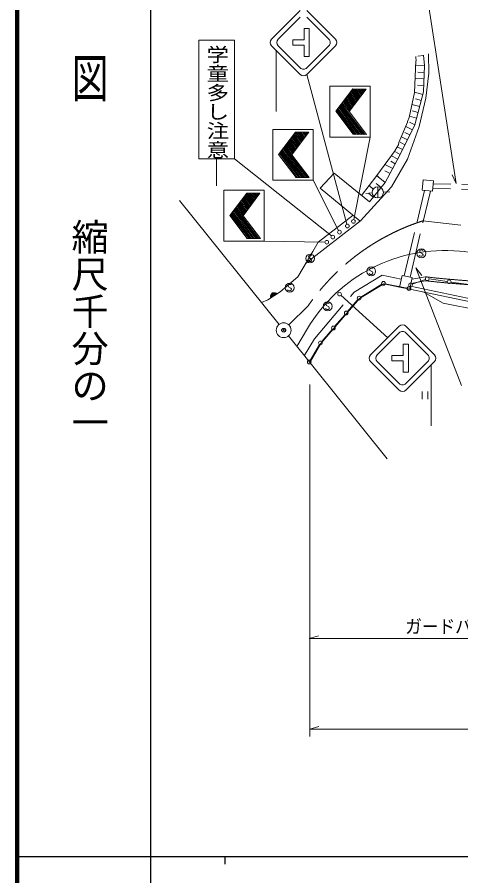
# Model space of a CAD drawing. Units: millimetres, scale not verified. Extents: x 40000 to 680000, y 20000 to 380000.
# Drawn here: x 40000 to 99861, y 202409 to 318118 of the extents above; entities that cross this region are included whole.
import ezdxf
from ezdxf.enums import TextEntityAlignment as Align

# ---------------------------------------------------------------- set-up
doc = ezdxf.new("R2010")
doc.units = ezdxf.units.MM
doc.header["$LTSCALE"] = 1000
doc.header["$PDMODE"] = 32
doc.header["$PDSIZE"] = 500
doc.linetypes.add('CHAIN', pattern=[18.5, 12, -1.5, 3.5, -1.5])
doc.linetypes.add('DASHED', pattern=[7.5, 6, -1.5])
for name, color, linetype, lineweight in [('M-BGD', 7, 'Continuous', 13), ('M-BMK', 2, 'CHAIN', 13), ('M-BMK-OTRS', 5, 'Continuous', 13), ('M-STR-HTXT', 7, 'Continuous', 13), ('M-STR-STRC', 7, 'Continuous', 13), ('M-TTL', 2, 'Continuous', 140), ('M-TTL-BAND', 7, 'Continuous', 25)]:
    doc.layers.add(name, color=color, linetype=linetype, lineweight=lineweight)
doc.layers.add('M-OTRS', color=6, linetype='Continuous')
doc.styles.add('@ＭＳ ゴシック', font='')
doc.styles.add('@ＭＳ 明朝', font='')
doc.styles.add('ＭＳ 明朝', font='')
doc.styles.get('@ＭＳ ゴシック').set_extended_font_data('@MS Gothic')
doc.styles.get('@ＭＳ 明朝').set_extended_font_data('@MS Mincho')
doc.styles.get('ＭＳ 明朝').set_extended_font_data('MS Mincho')

msp = doc.modelspace()

# ---------------------------------------------------------------- linework, layer by layer
at = {"layer": 'M-BGD'}
for p, q in [((93792, 312819), (93808, 312700)), ((94830, 312943), (94066, 312871)), ((94823, 313016), (94957, 311599)), ((94956, 311552), (93768, 311591)), ((93833, 312239), (93797, 312215)), ((94957, 311599), (94840, 308035)), ((94926, 310662), (94037, 310691)), ((94898, 309793), (93685, 309833)), ((94869, 308927), (94003, 308955)), ((94747, 307688), (93599, 307994)), ((94840, 308035), (93660, 303613)), ((94533, 306885), (93730, 307099)), ((94320, 306086), (93257, 306370)), ((94108, 305292), (93313, 305503)), ((93897, 304501), (92914, 304763)), ((93660, 303613), (91616, 299514)), ((93317, 302925), (92419, 303373)), ((92651, 304013), (92674, 303975)), ((93660, 303613), (92926, 303979)), ((92977, 302243), (92295, 302583)), ((92325, 300936), (91681, 301257)), ((92647, 301580), (91832, 301986)), ((90985, 300188), (91012, 300149)), ((91674, 299629), (91029, 299950)), ((91995, 300273), (91268, 300636)), ((91616, 299514), (89671, 295830)), ((91012, 298370), (90393, 298697)), ((91339, 298989), (90483, 299442)), ((90669, 297720), (89612, 298278)), ((90309, 297037), (89626, 297397)), ((80884, 295057), (82779, 297096)), ((87528, 293213), (82779, 297096)), ((89668, 295825), (88496, 296785)), ((88510, 296803), (88716, 296654)), ((88068, 294923), (87457, 295423)), ((89671, 295830), (87528, 293213)), ((89111, 295146), (88432, 295702)), ((88655, 295252), (88655, 293752)), ((94654, 294787), (94773, 296182)), ((96168, 296063), (94773, 296182)), ((96049, 294668), (96168, 296063)), ((86293, 290635), (80884, 295057)), ((87905, 294445), (87037, 294374)), ((88049, 293849), (87397, 294383)), ((89434, 294540), (90267, 294578)), ((96049, 294668), (94654, 294787)), ((86319, 290655), (78917, 284934)), ((85325, 291426), (80615, 287785)), ((79881, 286560), (80615, 287785)), ((77854, 283140), (79881, 286560)), ((79340, 285986), (79316, 285842)), ((79316, 285842), (79364, 285722)), ((79484, 286058), (79340, 285986)), ((79580, 286058), (79484, 286058)), ((79676, 286034), (79580, 286058)), ((79724, 285986), (79676, 286034)), ((94301, 285963), (94253, 286035)), ((94445, 285891), (94301, 285963)), ((94349, 286683), (94325, 286539)), ((94325, 286539), (94373, 286419)), ((94493, 286755), (94349, 286683)), ((94373, 286419), (94709, 286227)), ((94613, 285891), (94445, 285891)), ((94589, 286755), (94493, 286755)), ((94685, 286731), (94589, 286755)), ((94733, 285963), (94613, 285891)), ((94733, 286683), (94685, 286731)), ((94709, 286227), (94757, 286107)), ((94757, 286107), (94733, 285963)), ((79292, 285266), (79244, 285338)), ((79436, 285194), (79292, 285266)), ((79364, 285722), (79700, 285530)), ((79604, 285194), (79436, 285194)), ((79724, 285266), (79604, 285194)), ((79700, 285530), (79748, 285410)), ((79748, 285410), (79724, 285266)), ((87529, 283525), (87481, 283597)), ((87673, 283453), (87529, 283525)), ((87577, 284245), (87553, 284101)), ((87553, 284101), (87601, 283981)), ((87721, 284317), (87577, 284245)), ((87601, 283981), (87937, 283789)), ((87817, 284317), (87721, 284317)), ((87913, 284293), (87817, 284317)), ((87961, 283525), (87841, 283453)), ((87961, 284245), (87913, 284293)), ((87937, 283789), (87985, 283669)), ((87985, 283669), (87961, 283525)), ((76653, 282073), (77854, 283140)), ((87841, 283453), (87673, 283453)), ((91928, 283320), (91600, 281754)), ((93298, 283033), (91928, 283320)), ((93298, 283033), (92970, 281467)), ((95092, 282786), (93310, 282144)), ((98037, 282498), (95575, 282837)), ((100994, 282091), (98532, 282430)), ((75472, 281104), (76653, 282073)), ((76537, 281324), (76489, 281396)), ((76681, 281252), (76537, 281324)), ((76585, 282044), (76561, 281900)), ((76561, 281900), (76609, 281780)), ((76729, 282116), (76585, 282044)), ((76609, 281780), (76945, 281588)), ((76849, 281252), (76681, 281252)), ((76825, 282116), (76729, 282116)), ((76921, 282092), (76825, 282116)), ((76969, 281324), (76849, 281252)), ((76969, 282044), (76921, 282092)), ((76945, 281588), (76993, 281468)), ((76993, 281468), (76969, 281324)), ((86180, 280211), (89451, 282204)), ((86357, 280399), (89207, 282125)), ((91600, 281754), (89451, 282204)), ((92620, 281592), (89666, 282204)), ((92970, 281467), (91600, 281754)), ((92981, 281828), (92959, 281773)), ((130521, 273604), (92970, 281467)), ((130195, 274081), (93052, 281859)), ((73799, 280012), (75472, 281104)), ((74180, 280523), (74209, 280662)), ((74184, 280407), (74180, 280523)), ((74216, 280285), (74184, 280407)), ((74899, 280922), (74196, 280462)), ((74202, 280562), (74805, 280956)), ((74206, 280373), (74977, 280877)), ((74209, 280662), (74260, 280767)), ((75054, 280831), (74216, 280285)), ((74695, 280979), (74226, 280673)), ((74260, 280767), (74338, 280866)), ((74293, 280789), (74561, 280964)), ((74338, 280866), (74472, 280953)), ((74472, 280953), (74595, 280986)), ((74595, 280986), (74711, 280990)), ((74711, 280990), (74850, 280961)), ((74850, 280961), (74955, 280910)), ((74955, 280910), (75054, 280831)), ((80986, 274142), (86180, 280211)), ((84567, 278442), (85980, 280080)), ((73799, 280012), (72977, 279647)), ((81655, 278809), (81607, 278881)), ((81703, 279529), (81679, 279385)), ((81679, 279385), (81727, 279265)), ((81847, 279601), (81703, 279529)), ((81727, 279265), (82063, 279073)), ((81943, 279601), (81847, 279601)), ((82039, 279577), (81943, 279601)), ((82087, 279529), (82039, 279577)), ((82063, 279073), (82111, 278953)), ((82111, 278953), (82087, 278809)), ((81799, 278737), (81655, 278809)), ((81967, 278737), (81799, 278737)), ((82087, 278809), (81967, 278737)), ((82827, 276425), (84240, 278063)), ((77742, 273726), (79187, 276158)), ((81088, 274408), (82501, 276046)), ((79465, 271583), (80986, 274142)), ((79538, 271866), (80798, 274004)), ((94644, 267660), (94644, 266660)), ((95404, 266660), (95404, 267660))]:
    msp.add_line(p, q, dxfattribs=at)
at = {"layer": 'M-BGD', "linetype": 'DASHED'}
for p, q in [((93808, 312700), (93833, 312239)), ((95559, 310592), (95512, 313163)), ((93797, 312215), (93598, 307965)), ((95149, 307190), (95559, 310592)), ((92875, 304581), (93598, 307965)), ((95149, 307190), (94224, 303400)), ((92665, 304075), (92875, 304581)), ((91504, 301210), (92674, 303975)), ((94224, 303400), (92684, 298966)), ((90985, 300188), (91435, 300900)), ((91435, 300900), (91504, 301210)), ((91012, 300149), (88510, 296803)), ((92684, 298966), (90508, 295274)), ((86446, 294098), (88510, 296803)), ((90508, 295274), (88147, 292707)), ((105966, 294804), (96083, 295066)), ((106001, 295404), (96116, 295665)), ((92219, 283259), (94947, 294762)), ((93002, 283095), (95753, 294693)), ((88147, 292707), (86319, 290655)), ((85472, 281044), (89254, 283349)), ((89254, 283349), (91822, 282811)), ((93132, 282240), (95099, 282605)), ((93248, 282791), (95082, 283131)), ((80105, 274774), (85472, 281044)), ((94883, 281067), (97479, 279565)), ((97479, 279565), (106368, 277837)), ((78743, 272482), (80105, 274774))]:
    msp.add_line(p, q, dxfattribs=at)
at = {"layer": 'M-BGD'}
for centre, radius in [((88655, 294502), 750), ((79532, 285602), 600), ((94541, 286299), 600), ((87769, 283861), 600), ((89421, 282254), 250), ((89421, 282254), 250), ((95328, 282871), 250), ((98285, 282464), 250), ((76777, 281660), 600), ((92865, 281541), 250), ((92865, 281541), 250), ((93075, 282060), 250), ((86143, 280269), 250), ((81895, 279145), 600), ((84403, 278253), 250), ((82664, 276236), 250), ((80925, 274219), 250), ((79411, 271651), 250)]:
    msp.add_circle(centre, radius, dxfattribs=at)
for centre, radius, start, end in [((97670, 265176), 21500, 84.67023, 149.28119), ((116102, 462742), 176924, 264.67017, 267.89337)]:
    msp.add_arc(centre, radius, start, end, dxfattribs=at)
at = {"layer": 'M-BGD', "linetype": 'DASHED'}
for centre, radius, start, end in [((110364, 410765), 128546, 263.17212, 263.86987), ((110364, 410765), 129066, 263.20728, 263.87109), ((114016, 462433), 180838, 264.46857, 272.32544), ((114016, 462433), 180318, 264.46948, 272.32861)]:
    msp.add_arc(centre, radius, start, end, dxfattribs=at)
at = {"layer": 'M-BMK'}
for p, q in [((99861, 290080), (94716, 290664)), ((76669, 276645), (79303, 279281))]:
    msp.add_line(p, q, dxfattribs=at)
at = {"layer": 'M-BMK', "linetype": 'Continuous'}
msp.add_circle((75962, 275937), 1000, dxfattribs=at)
at = {"layer": 'M-BMK'}
msp.add_arc((103900, 262104), 30001, 107.82455, 145.07022, dxfattribs=at)
at = {"layer": 'M-BMK-OTRS'}
for p, q in [((61907, 293406), (75335, 276717)), ((76589, 275158), (89901, 258613))]:
    msp.add_line(p, q, dxfattribs=at)
at = {"layer": 'M-OTRS'}
msp.add_point((75962, 275937), dxfattribs=at)
at = {"layer": 'M-STR-HTXT'}
for p, q in [((99220, 295694), (95249, 321562)), ((99220, 295694), (98684, 296877)), ((93803, 284351), (94580, 283311)), ((93803, 284351), (99930, 268468)), ((79465, 268625), (79465, 221189)), ((79411, 234388), (80661, 234738)), ((79411, 234388), (126277, 234388)), ((79465, 222189), (80715, 222539)), ((79465, 222189), (298383, 222189))]:
    msp.add_line(p, q, dxfattribs=at)
at = {"layer": 'M-STR-STRC'}
for p, q in [((78188, 319009), (74324, 315144)), ((79079, 319009), (82944, 315144)), ((78188, 318118), (75215, 315144)), ((82053, 315144), (79079, 318118)), ((78713, 315051), (78713, 316588)), ((79419, 316588), (78713, 316588)), ((79419, 316588), (79419, 312808)), ((69306, 315019), (64506, 315019)), ((64506, 299019), (64506, 315019)), ((69306, 299019), (69306, 315019)), ((77176, 315051), (78713, 315051)), ((77176, 314345), (77176, 315051)), ((74324, 314253), (78188, 310389)), ((74937, 313640), (74937, 305411)), ((78188, 311280), (75215, 314253)), ((77176, 314345), (78713, 314345)), ((78713, 314345), (78713, 312808)), ((82944, 314253), (79079, 310389)), ((82053, 314253), (79079, 311280)), ((79419, 312808), (78713, 312808)), ((79079, 310389), (84479, 290218)), ((82189, 308810), (82189, 301961)), ((87642, 308810), (82189, 308810)), ((85275, 308440), (82988, 305432)), ((87068, 308420), (84783, 305392)), ((85759, 306685), (84849, 307880)), ((85857, 306815), (84947, 308009)), ((85954, 306944), (85045, 308138)), ((86052, 307073), (85143, 308266)), ((86150, 307203), (85241, 308395)), ((87068, 308420), (85275, 308440)), ((86247, 307332), (85404, 308439)), ((86345, 307461), (85602, 308436)), ((86442, 307591), (85800, 308434)), ((86540, 307720), (85997, 308432)), ((86637, 307849), (86195, 308430)), ((86735, 307979), (86393, 308428)), ((86833, 308108), (86591, 308425)), ((86930, 308237), (86789, 308423)), ((87028, 308367), (86986, 308421)), ((87642, 301961), (87642, 308810)), ((84881, 305522), (83968, 306720)), ((84978, 305651), (84066, 306849)), ((85076, 305780), (84164, 306978)), ((85174, 305910), (84262, 307107)), ((85271, 306039), (84360, 307236)), ((85369, 306168), (84457, 307364)), ((85466, 306298), (84555, 307493)), ((85564, 306427), (84653, 307622)), ((85662, 306556), (84751, 307751)), ((85548, 302329), (83086, 305560)), ((85745, 302328), (83184, 305689)), ((85942, 302327), (83282, 305818)), ((86139, 302325), (83380, 305947)), ((86336, 302324), (83478, 306076)), ((86533, 302322), (83576, 306205)), ((86731, 302321), (83674, 306334)), ((86928, 302320), (83772, 306462)), ((84783, 305392), (83870, 306591)), ((85350, 302331), (82988, 305432)), ((84783, 305392), (87125, 302318)), ((74481, 302992), (74481, 296143)), ((79934, 302992), (74481, 302992)), ((77567, 302621), (75280, 299613)), ((79360, 302601), (77075, 299573)), ((78051, 300867), (77141, 302061)), ((78148, 300996), (77239, 302190)), ((78246, 301125), (77337, 302319)), ((78344, 301255), (77435, 302448)), ((78441, 301384), (77533, 302576)), ((79360, 302601), (77567, 302621)), ((78539, 301513), (77696, 302620)), ((78636, 301643), (77894, 302618)), ((78734, 301772), (78091, 302615)), ((78831, 301901), (78289, 302613)), ((78929, 302031), (78487, 302611)), ((79027, 302160), (78685, 302609)), ((79124, 302289), (78882, 302607)), ((79222, 302418), (79080, 302604)), ((79319, 302548), (79278, 302602)), ((79934, 296143), (79934, 302992)), ((87125, 302318), (85271, 302331)), ((77172, 299703), (76259, 300901)), ((77270, 299832), (76357, 301030)), ((77368, 299961), (76455, 301159)), ((77465, 300091), (76553, 301288)), ((77563, 300220), (76651, 301417)), ((77660, 300349), (76749, 301546)), ((77758, 300479), (76847, 301674)), ((77856, 300608), (76945, 301803)), ((77953, 300737), (77043, 301932)), ((82189, 301961), (87642, 301961)), ((87642, 301961), (85420, 290844)), ((77839, 296511), (75378, 299742)), ((78036, 296509), (75476, 299871)), ((78233, 296508), (75574, 299999)), ((78431, 296506), (75672, 300128)), ((78628, 296505), (75770, 300257)), ((78825, 296504), (75868, 300386)), ((79022, 296502), (75965, 300515)), ((79219, 296501), (76063, 300644)), ((77075, 299574), (76161, 300773)), ((64506, 299019), (69306, 299019)), ((66906, 299019), (66906, 295394)), ((69306, 299019), (82388, 288636)), ((77642, 296512), (75280, 299613)), ((77075, 299573), (79416, 296499)), ((79416, 296499), (77563, 296512)), ((74481, 296143), (79934, 296143)), ((79934, 296143), (83368, 289370)), ((67882, 294786), (67882, 287936)), ((73335, 294786), (67882, 294786)), ((70968, 294415), (68681, 291407)), ((72761, 294395), (70476, 291367)), ((71550, 292790), (70640, 293984)), ((71647, 292919), (70738, 294113)), ((71745, 293049), (70836, 294242)), ((71842, 293178), (70934, 294370)), ((72761, 294395), (70968, 294415)), ((71940, 293307), (71097, 294414)), ((72038, 293436), (71295, 294412)), ((72135, 293566), (71493, 294409)), ((72233, 293695), (71690, 294407)), ((72330, 293824), (71888, 294405)), ((72428, 293954), (72086, 294403)), ((72526, 294083), (72284, 294401)), ((72623, 294212), (72481, 294398)), ((72721, 294342), (72679, 294396)), ((73335, 287936), (73335, 294786)), ((70671, 291626), (69759, 292824)), ((70769, 291755), (69857, 292953)), ((70866, 291885), (69954, 293082)), ((70964, 292014), (70052, 293211)), ((71062, 292143), (70150, 293340)), ((71159, 292273), (70248, 293468)), ((71257, 292402), (70346, 293597)), ((71354, 292531), (70444, 293726)), ((71452, 292661), (70542, 293855)), ((71438, 288303), (68877, 291664)), ((71635, 288302), (68975, 291793)), ((71832, 288300), (69073, 291922)), ((72029, 288299), (69171, 292051)), ((72226, 288298), (69269, 292180)), ((72423, 288296), (69367, 292309)), ((72621, 288295), (69465, 292438)), ((70476, 291367), (69563, 292566)), ((70574, 291497), (69661, 292695)), ((71043, 288306), (68681, 291407)), ((71240, 288304), (68779, 291536)), ((70476, 291367), (72818, 288293)), ((72818, 288293), (70964, 288306)), ((67882, 287936), (73335, 287936)), ((73335, 287936), (81523, 287789)), ((83686, 280638), (90015, 274927)), ((91555, 276467), (87690, 272602)), ((91555, 275576), (88581, 272602)), ((92446, 276467), (96310, 272602)), ((95419, 272602), (92446, 275576)), ((92080, 272509), (92080, 274046)), ((92785, 274046), (92080, 274046)), ((92785, 274046), (92785, 270266)), ((90542, 272509), (92080, 272509)), ((90542, 271803), (90542, 272509)), ((87690, 271711), (91555, 267847)), ((91555, 268738), (88581, 271711)), ((90542, 271803), (92080, 271803)), ((92080, 271803), (92080, 270266)), ((96310, 271711), (92446, 267847)), ((95419, 271711), (92446, 268738)), ((95875, 271276), (95875, 263048)), ((92785, 270266), (92080, 270266))]:
    msp.add_line(p, q, dxfattribs=at)
for centre in [(85371, 290599), (83481, 289147), (84544, 289976), (82584, 288481), (81773, 287784), (83500, 280805)]:
    msp.add_circle(centre, 250, dxfattribs=at)
for centre, start, end in [((74769, 314699), 135, 225), ((75660, 314699), 135.00016, 224.99989), ((81607, 314699), 314.99995, 45), ((82498, 314699), 315, 45), ((78634, 311725), 224.99989, 314.99995), ((78634, 310834), 225, 315), ((92000, 276021), 45, 135), ((92000, 275130), 45, 135.00015), ((88135, 272157), 135, 225), ((89026, 272157), 135.00016, 224.99989), ((94974, 272157), 314.99995, 45), ((95865, 272157), 315, 45), ((92000, 269183), 224.99989, 314.99995), ((92000, 268292), 225, 315)]:
    msp.add_arc(centre, 630, start, end, dxfattribs=at)
at = {"layer": 'M-TTL'}
msp.add_line((40000, 380000), (40000, 20000), dxfattribs=at)
at = {"layer": 'M-TTL-BAND'}
for p, q in [((58000, 370000), (58000, 20000)), ((40000, 205000), (579000, 205000)), ((68000, 205000), (68000, 204000))]:
    msp.add_line(p, q, dxfattribs=at)

# ---------------------------------------------------------------- texts
at = {"layer": 'M-STR-HTXT', "style": 'ＭＳ 明朝', "width": 0.9}
msp.add_text('ガードパイプ L=55.0', height=1833, dxfattribs=at).set_placement((92344, 234537), align=Align.BOTTOM_LEFT)
at = {"layer": 'M-STR-STRC', "style": '@ＭＳ 明朝', "width": 0.85}
msp.add_text('学童多し注意', height=2215, rotation=270, dxfattribs=at).set_placement((65265, 314386), align=Align.BOTTOM_LEFT)
at = {"layer": 'M-TTL-BAND', "style": '@ＭＳ ゴシック', "width": 1.4}
msp.add_text('平  面  図', height=3666, rotation=270, dxfattribs=at).set_placement((49777, 306475), align=Align.MIDDLE_RIGHT)
at = {"layer": 'M-TTL-BAND', "style": '@ＭＳ ゴシック'}
msp.add_text('縮尺千分の一', height=3666, rotation=270, dxfattribs=at).set_placement((49777, 261030), align=Align.MIDDLE_RIGHT)

doc.saveas('drawing.dxf')
